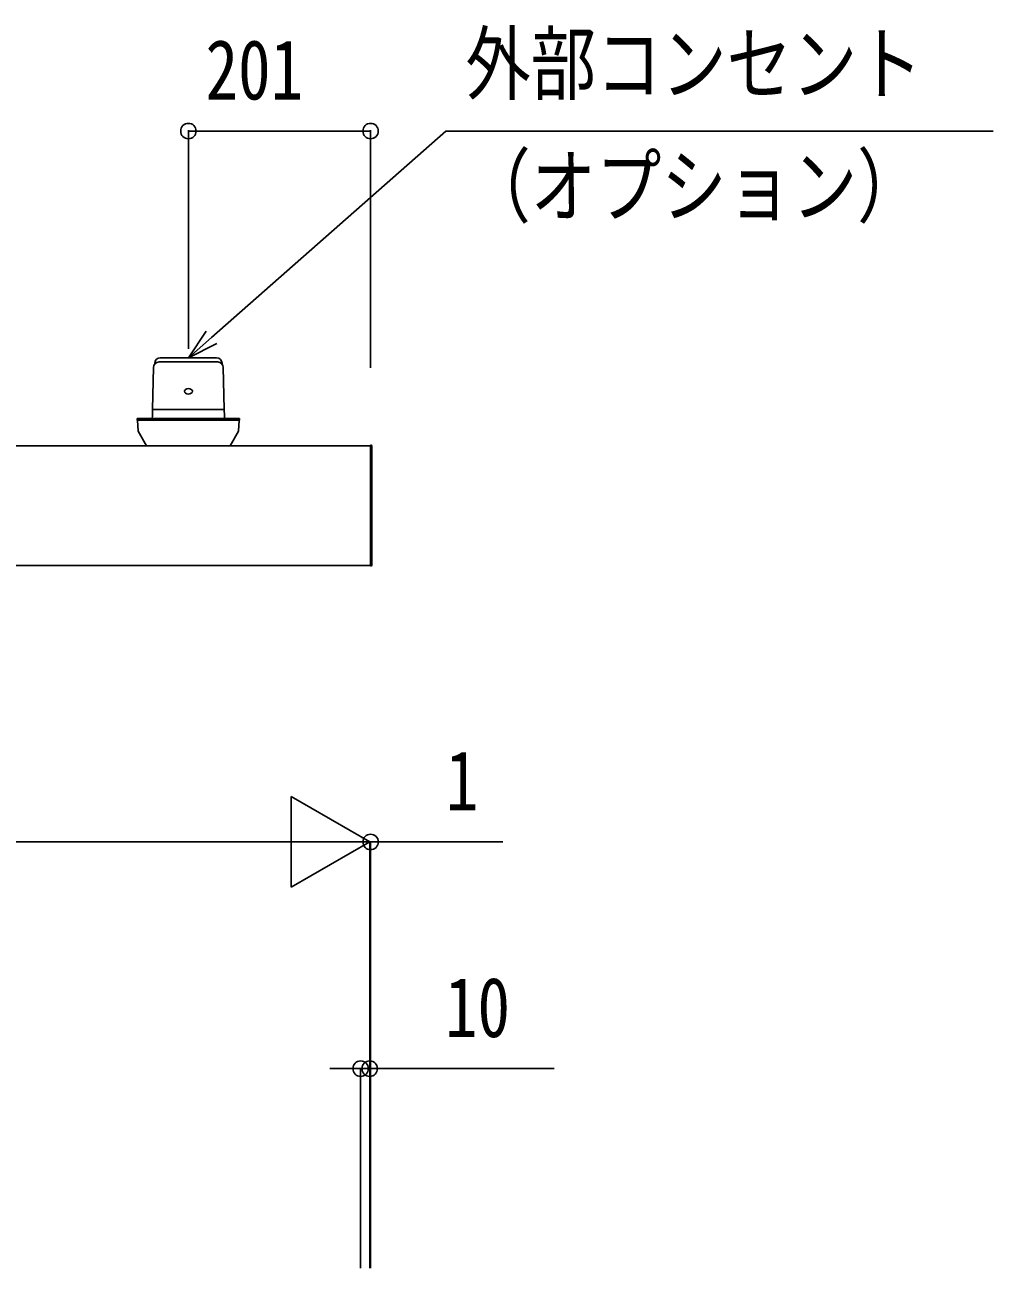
# Model space of a CAD drawing. Units: millimetres, scale not verified. Extents: x -8410 to 8410, y -5940 to 5940.
# Drawn here: x -1584 to -516, y -1920 to -549 of the extents above; entities that cross this region are included whole.
import ezdxf
from ezdxf.enums import TextEntityAlignment as Align

# ---------------------------------------------------------------- set-up
doc = ezdxf.new("R2010")
doc.units = ezdxf.units.MM
doc.header["$LTSCALE"] = 30
for name, color, linetype in [('0-3_YKK_13', 4, 'Continuous'), ('0-4_YKK_A1', 4, 'Continuous'), ('0-5_YKK_D', 6, 'Continuous')]:
    doc.layers.add(name, color=color, linetype=linetype)
doc.styles.add('ＭＳ ゴシック', font='')
doc.styles.get('ＭＳ ゴシック').set_extended_font_data('MS Gothic')

msp = doc.modelspace()

# ---------------------------------------------------------------- linework, layer by layer
at = {"layer": '0-3_YKK_13'}
for p, q in [((-1372.31, -916.4), (-1434.61, -916.4)), ((-1443.06, -973.4), (-1441.9, -926.86)), ((-1440.61, -923.41), (-1440.61, -922.4)), ((-1435.81, -921.07), (-1371.12, -921.07)), ((-1366.31, -923.41), (-1366.31, -922.4)), ((-1363.86, -973.4), (-1365.02, -926.86)), ((-1443.06, -973.4), (-1443.16, -980.4)), ((-1443.06, -973.4), (-1363.86, -973.4)), ((-1363.86, -973.4), (-1363.76, -980.4)), ((-1346.96, -983.4), (-1459.96, -983.4)), ((-1459.96, -983.4), (-1459.96, -985.4)), ((-1346.96, -985.4), (-1459.96, -985.4)), ((-1459.46, -985.4), (-1458.83, -997.38)), ((-1443.16, -980.4), (-1443.41, -983.4)), ((-1363.51, -983.4), (-1443.41, -983.4)), ((-1363.51, -983.4), (-1363.76, -980.4)), ((-1347.46, -985.4), (-1348.09, -997.38)), ((-1346.96, -983.4), (-1346.96, -985.4)), ((-1458.83, -997.4), (-1449.59, -1013.4)), ((-1348.09, -997.4), (-1357.33, -1013.4)), ((-1202.46, -1012.9), (-1201.9, -1012.94)), ((-1202.46, -1013.9), (-1202.46, -1012.9)), ((-1202.46, -1144.9), (-1202.46, -1013.9)), ((-1200.96, -1013.93), (-1200.96, -1144.87)), ((-1202.46, -1145.9), (-1202.46, -1144.9)), ((-1201.9, -1145.87), (-1202.46, -1145.9))]:
    msp.add_line(p, q, dxfattribs=at)
for centre, radius, start, end in [((-1434.61, -922.4), 6, 90, 180), ((-1372.31, -922.4), 6, 0, 90), ((-1435.81, -927.17), 6.1, 90, 180), ((-1371.12, -927.17), 6.1, 0, 90), ((-1201.96, -1013.93), 1, 0, 86.5), ((-1201.96, -1144.87), 1, 273.5, 0)]:
    msp.add_arc(centre, radius, start, end, dxfattribs=at)
msp.add_ellipse((-1403.46, -953.4), major_axis=(-4.4, 0), ratio=0.681818, dxfattribs=at)
at = {"layer": '0-4_YKK_A1'}
for p, q in [((-1202.46, -1013.4), (-2117.46, -1013.4)), ((-1202.46, -1145.4), (-2117.46, -1145.4))]:
    msp.add_line(p, q, dxfattribs=at)
at = {"layer": '0-5_YKK_D'}
for p, q in [((-1403.46, -906.4), (-1403.46, -665.4)), ((-1403.46, -666.4), (-1202.46, -666.4)), ((-1202.46, -927.44), (-1202.46, -665.4)), ((-1203.46, -1450.4), (-1290.06, -1400.4)), ((-1290.06, -1400.4), (-1290.06, -1500.4)), ((-2016.46, -1450.4), (-1303.46, -1450.4)), ((-1203.46, -1450.4), (-1376.67, -1450.4)), ((-1203.46, -1450.4), (-1290.06, -1500.4)), ((-1203.46, -1450.4), (-1237.46, -1450.4)), ((-1203.46, -1920.4), (-1203.46, -1449.4)), ((-1203.46, -1920.4), (-1203.46, -1449.4)), ((-1203.46, -1450.4), (-1202.46, -1450.4)), ((-1202.46, -1920.4), (-1202.46, -1449.4)), ((-1202.46, -1450.4), (-1056.46, -1450.4)), ((-1213.46, -1920.4), (-1213.46, -1699.4)), ((-1203.46, -1920.4), (-1203.46, -1699.4)), ((-1213.46, -1700.4), (-1247.46, -1700.4)), ((-1213.46, -1700.4), (-1203.46, -1700.4)), ((-1203.46, -1700.4), (-999.86, -1700.4))]:
    msp.add_line(p, q, dxfattribs=at)
for points in [[(-1403.46, -916.4), (-1377.94, -893.94), (-1119.35, -666.4), (-515.78, -666.4)], [(-1383.95, -887.1), (-1403.46, -916.4), (-1371.92, -900.78)]]:
    msp.add_lwpolyline(points, dxfattribs=at)
for centre in [(-1403.46, -666.4), (-1202.46, -666.4), (-1202.46, -1450.4), (-1213.46, -1700.4), (-1203.46, -1700.4)]:
    msp.add_circle(centre, 8.5, dxfattribs=at)

# ---------------------------------------------------------------- texts
at = {"layer": '0-5_YKK_D', "style": 'ＭＳ ゴシック', "width": 0.8}
for s, p in [('外部コンセント', (-1097.81, -644.77)), ('201', (-1384.56, -651.4)), ('（オプション）', (-1097.81, -779.77)), ('1', (-1119.46, -1435.4)), ('10', (-1120.46, -1685.4))]:
    msp.add_text(s, height=65.98, dxfattribs=at).set_placement(p, align=Align.BOTTOM_LEFT)

doc.saveas('drawing.dxf')
